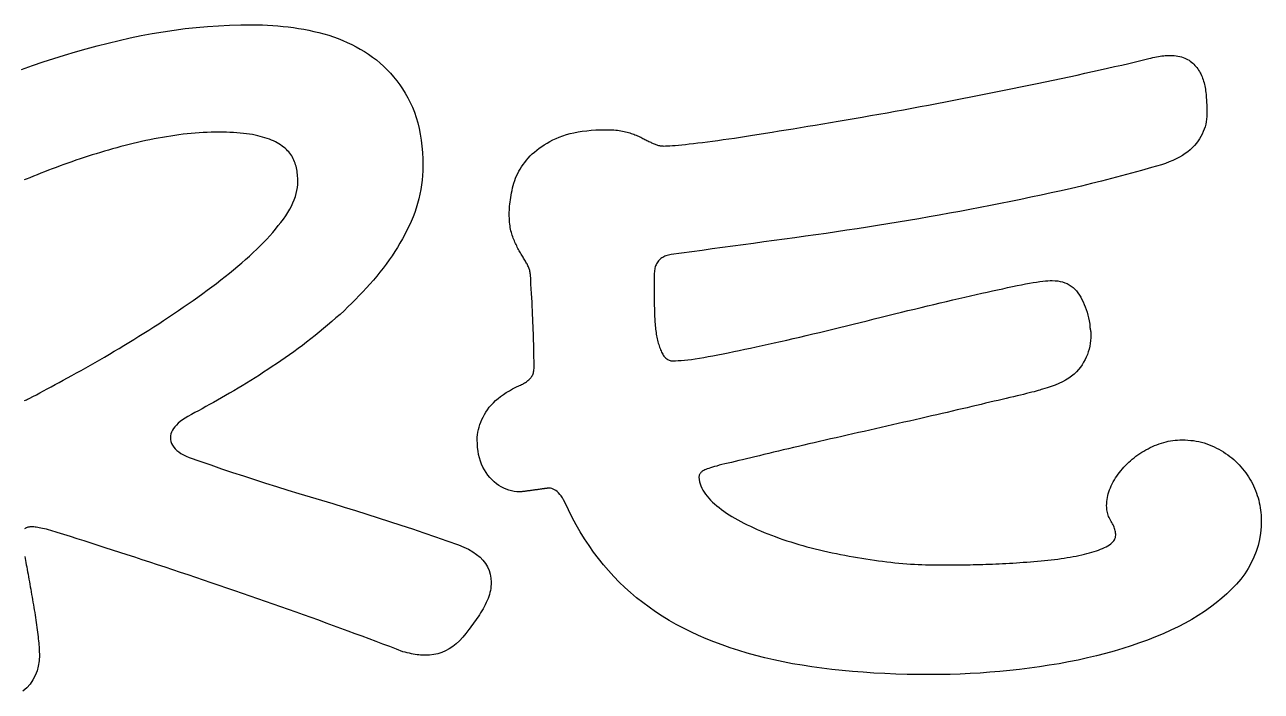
# Model space of a CAD drawing. Header units: millimetres. Extents: x 0 to 54.3, y 0.2 to 27.6.
# Drawn here: x 4.854 to 8.499, y 3.042 to 5.009 of the extents above; entities that cross this region are included whole.
import ezdxf

# ---------------------------------------------------------------- set-up
doc = ezdxf.new("R2010")
doc.units = ezdxf.units.MM

msp = doc.modelspace()

# ---------------------------------------------------------------- linework, layer by layer
for points in [[(4.845, 4.8773), (4.8765, 4.8883), (4.9081, 4.899), (4.9399, 4.9093), (4.9717, 4.9192), (5.0036, 4.9287), (5.0356, 4.9378), (5.0677, 4.9465), (5.0999, 4.9548), (5.1321, 4.9627), (5.1645, 4.9701), (5.1969, 4.9769), (5.2294, 4.983), (5.2619, 4.9884), (5.2945, 4.9933), (5.3271, 4.9974), (5.3598, 5.001), (5.3925, 5.0039), (5.4253, 5.0061), (5.4581, 5.0077), (5.4909, 5.0087), (5.5239, 5.009), (5.5393, 5.0089), (5.5546, 5.0085), (5.57, 5.0078), (5.5853, 5.0068), (5.6006, 5.0056), (5.6158, 5.0041), (5.631, 5.0024), (5.6461, 5.0003), (5.6612, 4.998), (5.6763, 4.9954), (5.6914, 4.9926), (5.7064, 4.9894), (5.7212, 4.986), (5.7358, 4.9821), (5.7502, 4.9779), (5.7642, 4.9732), (5.778, 4.9682), (5.7916, 4.9627), (5.8049, 4.9569), (5.8179, 4.9507), (5.8307, 4.944), (5.8432, 4.937), (5.8555, 4.9296), (5.8675, 4.9218), (5.8792, 4.9135), (5.8905, 4.9049), (5.9014, 4.8957), (5.912, 4.8862), (5.9222, 4.8761), (5.932, 4.8657), (5.9415, 4.8548), (5.9506, 4.8434), (5.9593, 4.8316), (5.9677, 4.8194), (5.9756, 4.8067), (5.9832, 4.7936), (5.9903, 4.7799), (5.9968, 4.7657), (6.0027, 4.751), (6.008, 4.7356), (6.0126, 4.7197), (6.0166, 4.7032), (6.02, 4.6862), (6.0228, 4.6685), (6.025, 4.6504), (6.0265, 4.6316), (6.0274, 4.6123), (6.0277, 4.5924), (6.0275, 4.5782), (6.0268, 4.5641), (6.0256, 4.5501), (6.0239, 4.5362), (6.0217, 4.5224), (6.0191, 4.5087), (6.0159, 4.4951), (6.0123, 4.4816), (6.0082, 4.4682), (6.0036, 4.4549), (5.9986, 4.4417), (5.993, 4.4286), (5.9871, 4.4156), (5.9808, 4.4027), (5.9743, 4.3898), (5.9674, 4.3771), (5.9602, 4.3645), (5.9527, 4.352), (5.9449, 4.3396), (5.9368, 4.3273), (5.9284, 4.3151), (5.9197, 4.3029), (5.9107, 4.2909), (5.9013, 4.279), (5.8917, 4.2672), (5.8819, 4.2555), (5.8718, 4.2438), (5.8616, 4.2323), (5.8511, 4.2209), (5.8403, 4.2096), (5.8294, 4.1983), (5.8182, 4.1872), (5.8069, 4.1762), (5.7952, 4.1653), (5.7834, 4.1544), (5.7714, 4.1437), (5.7592, 4.1331), (5.7469, 4.1226), (5.7346, 4.1123), (5.7223, 4.1021), (5.7099, 4.0921), (5.6975, 4.0823), (5.685, 4.0725), (5.6724, 4.063), (5.6598, 4.0536), (5.6472, 4.0443), (5.6345, 4.0352), (5.6218, 4.0262), (5.609, 4.0173), (5.5963, 4.0086), (5.5836, 4.0001), (5.5709, 3.9917), (5.5583, 3.9834), (5.5457, 3.9752), (5.5331, 3.9672), (5.5205, 3.9593), (5.5079, 3.9516), (5.4954, 3.944), (5.4829, 3.9365), (5.4704, 3.9291), (5.4581, 3.9219), (5.4459, 3.9149), (5.4339, 3.908), (5.4222, 3.9013), (5.4106, 3.8948), (5.3992, 3.8884), (5.388, 3.8822), (5.3771, 3.8761), (5.3663, 3.8702), (5.3557, 3.8645), (5.3453, 3.8589), (5.3351, 3.8535), (5.3269, 3.8484), (5.3193, 3.8433), (5.3125, 3.8382), (5.3064, 3.8331), (5.3011, 3.8279), (5.2964, 3.8228), (5.2925, 3.8175), (5.2892, 3.8123), (5.2867, 3.8071), (5.2849, 3.8018), (5.2838, 3.7965), (5.2835, 3.7911), (5.2839, 3.785), (5.285, 3.7791), (5.2869, 3.7735), (5.2896, 3.768), (5.2931, 3.7628), (5.2973, 3.7578), (5.3023, 3.753), (5.308, 3.7484), (5.3145, 3.7441), (5.3218, 3.74), (5.3299, 3.7361), (5.3387, 3.7324), (5.3705, 3.7212), (5.4024, 3.7101), (5.4345, 3.6991), (5.4667, 3.6883), (5.499, 3.6776), (5.5314, 3.667), (5.564, 3.6565), (5.5967, 3.6461), (5.6295, 3.6359), (5.6624, 3.6258), (5.6954, 3.6158), (5.7286, 3.606), (5.7619, 3.5961), (5.7952, 3.586), (5.8287, 3.5757), (5.8622, 3.5652), (5.8957, 3.5545), (5.9294, 3.5437), (5.9631, 3.5326), (5.9969, 3.5213), (6.0307, 3.5098), (6.0647, 3.4982), (6.0987, 3.4863), (6.1328, 3.4742), (6.1482, 3.468), (6.1622, 3.4613), (6.1749, 3.454), (6.1862, 3.4461), (6.1962, 3.4377), (6.2049, 3.4288), (6.2123, 3.4193), (6.2183, 3.4093), (6.2229, 3.3988), (6.2263, 3.3877), (6.2283, 3.376), (6.2289, 3.3638), (6.2288, 3.3579), (6.2284, 3.3519), (6.2277, 3.346), (6.2267, 3.34), (6.2254, 3.334), (6.2238, 3.328), (6.222, 3.322), (6.2198, 3.3159), (6.2174, 3.3099), (6.2147, 3.3039), (6.2117, 3.2978), (6.2085, 3.2917), (6.205, 3.2857), (6.2015, 3.2797), (6.198, 3.2739), (6.1943, 3.2681), (6.1906, 3.2624), (6.1869, 3.2568), (6.1831, 3.2513), (6.1792, 3.2458), (6.1752, 3.2405), (6.1712, 3.2352), (6.1672, 3.23), (6.1631, 3.2249), (6.1543, 3.2127), (6.1452, 3.2016), (6.1357, 3.1914), (6.1259, 3.1824), (6.1157, 3.1744), (6.1052, 3.1675), (6.0943, 3.1617), (6.0831, 3.1569), (6.0716, 3.1532), (6.0597, 3.1505), (6.0475, 3.1489), (6.0349, 3.1484), (6.0303, 3.1485), (6.0256, 3.1487), (6.0207, 3.149), (6.0157, 3.1496), (6.0104, 3.1502), (6.005, 3.1511), (5.9995, 3.152), (5.9937, 3.1531), (5.9878, 3.1544), (5.9817, 3.1558), (5.9754, 3.1574), (5.969, 3.1591), (5.9496, 3.1665), (5.9299, 3.174), (5.9101, 3.1815), (5.89, 3.1891), (5.8696, 3.1968), (5.849, 3.2045), (5.8282, 3.2122), (5.8072, 3.22), (5.7859, 3.2278), (5.7644, 3.2357), (5.7426, 3.2437), (5.7206, 3.2517), (5.6985, 3.2597), (5.6762, 3.2677), (5.6539, 3.2756), (5.6316, 3.2836), (5.6091, 3.2916), (5.5866, 3.2995), (5.564, 3.3074), (5.5414, 3.3154), (5.5186, 3.3233), (5.4958, 3.3312), (5.4729, 3.339), (5.45, 3.3469), (5.427, 3.3547), (5.4041, 3.3625), (5.3813, 3.3703), (5.3585, 3.378), (5.3358, 3.3856), (5.3131, 3.3932), (5.2905, 3.4007), (5.268, 3.4082), (5.2455, 3.4157), (5.2231, 3.4231), (5.2007, 3.4304), (5.1784, 3.4377), (5.1563, 3.4449), (5.1345, 3.452), (5.1129, 3.459), (5.0916, 3.4659), (5.0706, 3.4727), (5.0498, 3.4793), (5.0293, 3.4859), (5.0091, 3.4923), (4.9891, 3.4986), (4.9695, 3.5049), (4.9501, 3.511), (4.9309, 3.5169), (4.9243, 3.5187), (4.918, 3.5202), (4.9121, 3.5216), (4.9066, 3.5229), (4.9015, 3.524), (4.8967, 3.525), (4.8923, 3.5258), (4.8882, 3.5264), (4.8845, 3.527), (4.8812, 3.5273), (4.8783, 3.5276), (4.8758, 3.5276), (4.8734, 3.5276), (4.8712, 3.5275), (4.869, 3.5272), (4.8669, 3.5269), (4.865, 3.5265), (4.8631, 3.5261), (4.8613, 3.5255), (4.8595, 3.5249), (4.8579, 3.5241), (4.8563, 3.5233), (4.8549, 3.5224), (4.8535, 3.5214)], [(4.8532, 3.9002), (4.8562, 3.9014), (4.8592, 3.9027), (4.8623, 3.904), (4.8654, 3.9054), (4.8686, 3.9069), (4.8783, 3.912), (4.8883, 3.9174), (4.8986, 3.9229), (4.9093, 3.9286), (4.9203, 3.9346), (4.9316, 3.9407), (4.9433, 3.947), (4.9553, 3.9536), (4.9676, 3.9603), (4.9803, 3.9672), (4.9933, 3.9743), (5.0066, 3.9817), (5.0202, 3.9891), (5.0338, 3.9968), (5.0476, 4.0045), (5.0614, 4.0124), (5.0754, 4.0205), (5.0894, 4.0286), (5.1036, 4.0369), (5.1178, 4.0454), (5.1321, 4.0539), (5.1466, 4.0627), (5.1611, 4.0715), (5.1758, 4.0805), (5.1904, 4.0896), (5.2051, 4.0988), (5.2197, 4.108), (5.2343, 4.1174), (5.2489, 4.1268), (5.2635, 4.1363), (5.278, 4.146), (5.2925, 4.1557), (5.307, 4.1654), (5.3214, 4.1753), (5.3359, 4.1853), (5.3503, 4.1953), (5.3645, 4.2054), (5.3786, 4.2155), (5.3923, 4.2256), (5.4059, 4.2357), (5.4191, 4.2458), (5.4322, 4.2559), (5.4449, 4.266), (5.4575, 4.276), (5.4698, 4.2861), (5.4818, 4.2962), (5.4936, 4.3063), (5.5052, 4.3164), (5.5164, 4.3265), (5.5273, 4.3365), (5.5378, 4.3466), (5.548, 4.3566), (5.5578, 4.3665), (5.5673, 4.3765), (5.5764, 4.3864), (5.5851, 4.3963), (5.5935, 4.4062), (5.6015, 4.4161), (5.6091, 4.4259), (5.6164, 4.4357), (5.6233, 4.4454), (5.6295, 4.4551), (5.6351, 4.4646), (5.6402, 4.4741), (5.6446, 4.4834), (5.6485, 4.4927), (5.6518, 4.5018), (5.6544, 4.5109), (5.6565, 4.5198), (5.658, 4.5287), (5.6589, 4.5374), (5.6592, 4.5461), (5.6591, 4.5514), (5.6589, 4.5566), (5.6586, 4.5618), (5.6581, 4.5669), (5.6575, 4.5719), (5.6567, 4.5768), (5.6558, 4.5817), (5.6548, 4.5864), (5.6537, 4.5912), (5.6524, 4.5958), (5.651, 4.6004), (5.6494, 4.6048), (5.6476, 4.6092), (5.6457, 4.6135), (5.6434, 4.6178), (5.641, 4.6219), (5.6383, 4.6259), (5.6354, 4.6298), (5.6322, 4.6336), (5.6288, 4.6373), (5.6252, 4.6409), (5.6213, 4.6444), (5.6172, 4.6478), (5.6129, 4.6511), (5.6083, 4.6543), (5.6035, 4.6574), (5.5984, 4.6604), (5.593, 4.6632), (5.5874, 4.6659), (5.5815, 4.6685), (5.5754, 4.671), (5.569, 4.6733), (5.5623, 4.6755), (5.5554, 4.6776), (5.5482, 4.6796), (5.5408, 4.6814), (5.533, 4.6831), (5.525, 4.6847), (5.5166, 4.6861), (5.5078, 4.6873), (5.4988, 4.6885), (5.4894, 4.6894), (5.4796, 4.6902), (5.4696, 4.6909), (5.4591, 4.6914), (5.4484, 4.6918), (5.4373, 4.692), (5.4259, 4.6921), (5.4146, 4.692), (5.4032, 4.6918), (5.3917, 4.6914), (5.3801, 4.6908), (5.3685, 4.6901), (5.3567, 4.6892), (5.3449, 4.6881), (5.3329, 4.6869), (5.3209, 4.6856), (5.3088, 4.684), (5.2967, 4.6824), (5.2844, 4.6805), (5.2721, 4.6785), (5.2598, 4.6764), (5.2475, 4.6742), (5.2352, 4.6719), (5.223, 4.6695), (5.2107, 4.6669), (5.1985, 4.6643), (5.1863, 4.6615), (5.174, 4.6586), (5.1618, 4.6557), (5.1497, 4.6526), (5.1375, 4.6494), (5.1253, 4.6461), (5.1132, 4.6427), (5.1011, 4.6392), (5.089, 4.6357), (5.077, 4.6321), (5.0649, 4.6284), (5.0529, 4.6247), (5.0409, 4.6209), (5.029, 4.617), (5.0171, 4.613), (5.0051, 4.609), (4.9933, 4.6048), (4.9814, 4.6007), (4.9697, 4.5965), (4.9581, 4.5923), (4.9466, 4.588), (4.9352, 4.5838), (4.9238, 4.5795), (4.9126, 4.5752), (4.9015, 4.5708), (4.8904, 4.5664), (4.8795, 4.5621), (4.8687, 4.5576), (4.8579, 4.5532), (4.8579, 4.5532), (4.852, 4.5509)], [(4.854, 3.4401), (4.8551, 3.4344), (4.8562, 3.4284), (4.8574, 3.4222), (4.8586, 3.4157), (4.8598, 3.4091), (4.8611, 3.4021), (4.8624, 3.395), (4.8637, 3.3877), (4.8651, 3.3804), (4.8664, 3.373), (4.8677, 3.3656), (4.8691, 3.3582), (4.8704, 3.3507), (4.8717, 3.3432), (4.8731, 3.3356), (4.8744, 3.328), (4.8758, 3.3204), (4.8771, 3.3128), (4.8784, 3.3051), (4.8797, 3.2974), (4.881, 3.2898), (4.8823, 3.2822), (4.8835, 3.2747), (4.8846, 3.2673), (4.8858, 3.2599), (4.8869, 3.2526), (4.8879, 3.2453), (4.8889, 3.2381), (4.8899, 3.231), (4.8909, 3.2239), (4.8918, 3.2169), (4.8926, 3.2101), (4.8934, 3.2034), (4.8941, 3.197), (4.8947, 3.1907), (4.8953, 3.1847), (4.8958, 3.1789), (4.8962, 3.1733), (4.8965, 3.1679), (4.8968, 3.1627), (4.897, 3.1577), (4.8971, 3.1529), (4.8971, 3.1484), (4.8964, 3.1322), (4.8941, 3.1168), (4.8903, 3.1023), (4.8851, 3.0886), (4.8783, 3.0758), (4.87, 3.0638), (4.8602, 3.0527), (4.8488, 3.0423)]]:
    msp.add_lwpolyline(points)
msp.add_lwpolyline([(6.3999, 3.6416), (6.3989, 3.6416), (6.3979, 3.6415), (6.3968, 3.6415), (6.3956, 3.6414), (6.3943, 3.6413), (6.393, 3.6411), (6.3915, 3.641), (6.39, 3.6408), (6.3884, 3.6406), (6.3866, 3.6403), (6.3848, 3.6401), (6.383, 3.6398), (6.381, 3.6395), (6.3791, 3.6392), (6.3771, 3.6389), (6.375, 3.6386), (6.373, 3.6383), (6.3709, 3.638), (6.3688, 3.6377), (6.3667, 3.6374), (6.3646, 3.6371), (6.3624, 3.6368), (6.3602, 3.6365), (6.358, 3.6362), (6.3558, 3.6359), (6.3536, 3.6356), (6.3514, 3.6354), (6.3492, 3.6351), (6.3471, 3.6348), (6.3449, 3.6345), (6.3428, 3.6342), (6.3406, 3.6339), (6.3385, 3.6336), (6.3364, 3.6333), (6.3343, 3.633), (6.3322, 3.6327), (6.3302, 3.6324), (6.3282, 3.6321), (6.3263, 3.6319), (6.3245, 3.6317), (6.3228, 3.6315), (6.3211, 3.6313), (6.3195, 3.6312), (6.318, 3.6311), (6.3165, 3.631), (6.3151, 3.631), (6.3139, 3.6309), (6.3126, 3.6309), (6.3044, 3.6312), (6.2964, 3.6321), (6.2885, 3.6335), (6.2808, 3.6356), (6.2732, 3.6382), (6.2659, 3.6414), (6.2587, 3.6451), (6.2517, 3.6495), (6.2449, 3.6544), (6.2382, 3.66), (6.2317, 3.6661), (6.2254, 3.6727), (6.2194, 3.6799), (6.214, 3.6875), (6.209, 3.6954), (6.2046, 3.7037), (6.2007, 3.7124), (6.1973, 3.7215), (6.1945, 3.731), (6.1921, 3.7408), (6.1903, 3.751), (6.189, 3.7616), (6.1883, 3.7726), (6.188, 3.784), (6.1882, 3.7917), (6.1888, 3.7994), (6.1899, 3.8069), (6.1914, 3.8145), (6.1932, 3.822), (6.1956, 3.8294), (6.1983, 3.8368), (6.2014, 3.8442), (6.205, 3.8515), (6.209, 3.8587), (6.2134, 3.8659), (6.2183, 3.8731), (6.2235, 3.8801), (6.2293, 3.8869), (6.2355, 3.8935), (6.2422, 3.9), (6.2494, 3.9062), (6.257, 3.9122), (6.2651, 3.9181), (6.2737, 3.9237), (6.2827, 3.9291), (6.2922, 3.9344), (6.3022, 3.9394), (6.3126, 3.9443), (6.3158, 3.9458), (6.3189, 3.9473), (6.3219, 3.9489), (6.3248, 3.9505), (6.3276, 3.9522), (6.3302, 3.9538), (6.3328, 3.9556), (6.3352, 3.9573), (6.3375, 3.9591), (6.3397, 3.961), (6.3418, 3.9628), (6.3438, 3.9647), (6.3456, 3.9667), (6.3473, 3.9689), (6.3488, 3.9711), (6.3502, 3.9736), (6.3514, 3.9761), (6.3525, 3.9788), (6.3534, 3.9816), (6.3541, 3.9845), (6.3546, 3.9876), (6.355, 3.9908), (6.3553, 3.9942), (6.3554, 3.9977), (6.3553, 4.0072), (6.3553, 4.0169), (6.3552, 4.0267), (6.3551, 4.0366), (6.3549, 4.0466), (6.3547, 4.0567), (6.3545, 4.0669), (6.3542, 4.0772), (6.3539, 4.0877), (6.3535, 4.0982), (6.3531, 4.1089), (6.3527, 4.1197), (6.3522, 4.1306), (6.3517, 4.1419), (6.3512, 4.1535), (6.3506, 4.1655), (6.35, 4.1777), (6.3494, 4.1902), (6.3487, 4.203), (6.3479, 4.2162), (6.3472, 4.2297), (6.3464, 4.2434), (6.3455, 4.2575), (6.3447, 4.2719), (6.3443, 4.2748), (6.3439, 4.2778), (6.3433, 4.2807), (6.3426, 4.2836), (6.3418, 4.2864), (6.3409, 4.2892), (6.3399, 4.2921), (6.3387, 4.2948), (6.3375, 4.2976), (6.3361, 4.3003), (6.3347, 4.303), (6.3331, 4.3057), (6.3315, 4.3084), (6.3298, 4.3112), (6.3281, 4.314), (6.3264, 4.3169), (6.3246, 4.3198), (6.3229, 4.3229), (6.3211, 4.3259), (6.3193, 4.3291), (6.3174, 4.3323), (6.3155, 4.3355), (6.3137, 4.3388), (6.3117, 4.3422), (6.3098, 4.3457), (6.308, 4.3492), (6.3061, 4.3527), (6.3043, 4.3564), (6.3026, 4.3601), (6.3008, 4.3638), (6.2991, 4.3676), (6.2975, 4.3715), (6.2959, 4.3754), (6.2943, 4.3794), (6.2928, 4.3835), (6.2913, 4.3876), (6.2898, 4.3919), (6.2885, 4.3963), (6.2874, 4.4009), (6.2863, 4.4056), (6.2854, 4.4106), (6.2846, 4.4157), (6.2839, 4.4209), (6.2833, 4.4264), (6.2829, 4.432), (6.2826, 4.4378), (6.2824, 4.4438), (6.2824, 4.4499), (6.2824, 4.4556), (6.2826, 4.4615), (6.283, 4.4675), (6.2834, 4.4736), (6.2841, 4.4798), (6.2848, 4.4862), (6.2857, 4.4927), (6.2867, 4.4994), (6.2879, 4.5062), (6.2892, 4.5131), (6.2906, 4.5202), (6.2922, 4.5274), (6.2939, 4.5346), (6.296, 4.5418), (6.2984, 4.5489), (6.3011, 4.5559), (6.304, 4.5628), (6.3073, 4.5697), (6.3108, 4.5765), (6.3147, 4.5832), (6.3189, 4.5898), (6.3233, 4.5964), (6.3281, 4.6029), (6.3331, 4.6093), (6.3385, 4.6156), (6.3442, 4.6217), (6.3502, 4.6277), (6.3566, 4.6334), (6.3634, 4.639), (6.3705, 4.6445), (6.3779, 4.6497), (6.3857, 4.6548), (6.3939, 4.6597), (6.4023, 4.6644), (6.4112, 4.669), (6.4203, 4.6734), (6.4299, 4.6775), (6.44, 4.6813), (6.4506, 4.6847), (6.4616, 4.6877), (6.4731, 4.6904), (6.4851, 4.6928), (6.4976, 4.6947), (6.5106, 4.6963), (6.524, 4.6976), (6.5379, 4.6985), (6.5523, 4.699), (6.5672, 4.6992), (6.5734, 4.6992), (6.5794, 4.699), (6.5852, 4.6988), (6.5908, 4.6984), (6.5962, 4.698), (6.6015, 4.6974), (6.6066, 4.6968), (6.6116, 4.696), (6.6163, 4.6952), (6.6209, 4.6943), (6.6253, 4.6932), (6.6296, 4.6921), (6.6337, 4.6909), (6.6377, 4.6896), (6.6416, 4.6884), (6.6455, 4.687), (6.6492, 4.6857), (6.6529, 4.6843), (6.6565, 4.6829), (6.66, 4.6814), (6.6634, 4.6799), (6.6668, 4.6784), (6.67, 4.6768), (6.6732, 4.6752), (6.6763, 4.6736), (6.6793, 4.672), (6.6823, 4.6704), (6.6852, 4.6689), (6.6881, 4.6675), (6.691, 4.666), (6.6938, 4.6647), (6.6965, 4.6633), (6.6992, 4.662), (6.7019, 4.6607), (6.7045, 4.6595), (6.707, 4.6583), (6.7095, 4.6571), (6.7121, 4.6561), (6.7146, 4.6551), (6.7172, 4.6543), (6.7198, 4.6536), (6.7224, 4.6529), (6.725, 4.6524), (6.7276, 4.6519), (6.7302, 4.6516), (6.7329, 4.6513), (6.7355, 4.6512), (6.7382, 4.6511), (6.7433, 4.6512), (6.7492, 4.6514), (6.756, 4.6518), (6.7635, 4.6523), (6.7718, 4.653), (6.7809, 4.6538), (6.7908, 4.6548), (6.8015, 4.6559), (6.813, 4.6571), (6.8252, 4.6586), (6.8383, 4.6601), (6.8521, 4.6618), (6.8666, 4.6637), (6.8816, 4.6656), (6.897, 4.6677), (6.913, 4.6699), (6.9294, 4.6723), (6.9463, 4.6747), (6.9636, 4.6773), (6.9815, 4.68), (6.9998, 4.6829), (7.0187, 4.6858), (7.038, 4.6889), (7.0578, 4.6921), (7.078, 4.6954), (7.0985, 4.6988), (7.1194, 4.7022), (7.1407, 4.7057), (7.1623, 4.7093), (7.1842, 4.713), (7.2065, 4.7168), (7.2291, 4.7206), (7.2521, 4.7245), (7.2754, 4.7284), (7.2991, 4.7325), (7.3231, 4.7366), (7.3473, 4.7408), (7.3716, 4.745), (7.3959, 4.7493), (7.4203, 4.7537), (7.4448, 4.7581), (7.4693, 4.7626), (7.4939, 4.7672), (7.5185, 4.7718), (7.5432, 4.7765), (7.568, 4.7812), (7.5928, 4.786), (7.6177, 4.7909), (7.6426, 4.7958), (7.6674, 4.8007), (7.6921, 4.8057), (7.7167, 4.8106), (7.7411, 4.8155), (7.7655, 4.8205), (7.7898, 4.8255), (7.814, 4.8305), (7.8381, 4.8355), (7.8621, 4.8405), (7.886, 4.8455), (7.9097, 4.8506), (7.9333, 4.8556), (7.9565, 4.8606), (7.9793, 4.8656), (8.0017, 4.8705), (8.0238, 4.8755), (8.0455, 4.8804), (8.0668, 4.8853), (8.0878, 4.8901), (8.1084, 4.895), (8.1286, 4.8998), (8.1484, 4.9045), (8.1679, 4.9093), (8.1738, 4.9107), (8.1795, 4.912), (8.1852, 4.9132), (8.1907, 4.9143), (8.1961, 4.9152), (8.2013, 4.916), (8.2064, 4.9167), (8.2114, 4.9172), (8.2163, 4.9177), (8.2211, 4.918), (8.2257, 4.9182), (8.2302, 4.9182), (8.2364, 4.9181), (8.2423, 4.9177), (8.248, 4.9172), (8.2535, 4.9163), (8.2588, 4.9153), (8.2638, 4.914), (8.2687, 4.9125), (8.2734, 4.9107), (8.2778, 4.9087), (8.282, 4.9065), (8.2861, 4.904), (8.2899, 4.9013), (8.2935, 4.8984), (8.297, 4.8954), (8.3003, 4.8923), (8.3034, 4.8891), (8.3064, 4.8858), (8.3092, 4.8824), (8.3119, 4.8788), (8.3144, 4.8752), (8.3168, 4.8714), (8.3189, 4.8675), (8.321, 4.8636), (8.3228, 4.8595), (8.3246, 4.8553), (8.3262, 4.851), (8.3277, 4.8466), (8.3291, 4.8421), (8.3303, 4.8376), (8.3315, 4.833), (8.3326, 4.8283), (8.3335, 4.8234), (8.3343, 4.8186), (8.3351, 4.8136), (8.3357, 4.8085), (8.3362, 4.8034), (8.3366, 4.7982), (8.337, 4.7931), (8.3373, 4.7881), (8.3377, 4.7831), (8.3379, 4.7782), (8.3382, 4.7733), (8.3384, 4.7685), (8.3386, 4.7638), (8.3387, 4.7591), (8.3388, 4.7545), (8.3388, 4.75), (8.3389, 4.7455), (8.3386, 4.7378), (8.338, 4.7302), (8.3369, 4.7227), (8.3354, 4.7153), (8.3334, 4.708), (8.3311, 4.7008), (8.3282, 4.6936), (8.325, 4.6865), (8.3213, 4.6796), (8.3172, 4.6727), (8.3127, 4.6659), (8.3077, 4.6591), (8.3022, 4.6526), (8.2962, 4.6463), (8.2896, 4.6402), (8.2825, 4.6343), (8.2748, 4.6287), (8.2665, 4.6233), (8.2577, 4.6182), (8.2483, 4.6132), (8.2384, 4.6086), (8.2279, 4.6041), (8.2169, 4.5999), (8.2053, 4.5959), (8.1759, 4.5874), (8.1465, 4.5791), (8.117, 4.571), (8.0875, 4.563), (8.058, 4.5552), (8.0284, 4.5476), (7.9988, 4.5402), (7.9691, 4.533), (7.9394, 4.526), (7.9097, 4.5192), (7.8799, 4.5125), (7.8501, 4.506), (7.8203, 4.4997), (7.7904, 4.4935), (7.7605, 4.4873), (7.7305, 4.4813), (7.7005, 4.4754), (7.6705, 4.4695), (7.6404, 4.4638), (7.6103, 4.4581), (7.5802, 4.4526), (7.55, 4.4472), (7.5198, 4.4418), (7.4895, 4.4366), (7.4593, 4.4314), (7.429, 4.4264), (7.3986, 4.4214), (7.3683, 4.4165), (7.3379, 4.4117), (7.3075, 4.407), (7.2771, 4.4024), (7.2466, 4.3978), (7.2161, 4.3934), (7.1856, 4.389), (7.1551, 4.3847), (7.1245, 4.3805), (7.094, 4.3763), (7.0635, 4.3722), (7.033, 4.368), (7.0025, 4.3639), (6.972, 4.3597), (6.9416, 4.3556), (6.9112, 4.3514), (6.8808, 4.3473), (6.8505, 4.3431), (6.8201, 4.339), (6.7898, 4.3348), (6.7595, 4.3306), (6.7555, 4.33), (6.7516, 4.3291), (6.7479, 4.3281), (6.7443, 4.327), (6.7409, 4.3257), (6.7377, 4.3242), (6.7347, 4.3226), (6.7318, 4.3208), (6.7292, 4.3188), (6.7266, 4.3167), (6.7243, 4.3144), (6.7221, 4.3119), (6.7202, 4.3094), (6.7183, 4.3066), (6.7167, 4.3038), (6.7152, 4.3008), (6.7139, 4.2976), (6.7128, 4.2944), (6.7118, 4.291), (6.7111, 4.2874), (6.7105, 4.2837), (6.71, 4.2799), (6.7098, 4.276), (6.7097, 4.2719), (6.7097, 4.1989), (6.7097, 4.1938), (6.7097, 4.1887), (6.7098, 4.1836), (6.7099, 4.1785), (6.71, 4.1734), (6.7101, 4.1682), (6.7103, 4.163), (6.7105, 4.1577), (6.7107, 4.1525), (6.7109, 4.1472), (6.7112, 4.1419), (6.7115, 4.1366), (6.7118, 4.1313), (6.7122, 4.126), (6.7126, 4.1209), (6.7131, 4.1158), (6.7137, 4.1108), (6.7144, 4.1059), (6.7151, 4.101), (6.7158, 4.0962), (6.7166, 4.0915), (6.7175, 4.0869), (6.7185, 4.0823), (6.7195, 4.0778), (6.7205, 4.0734), (6.7217, 4.0692), (6.7229, 4.0651), (6.7241, 4.0611), (6.7254, 4.0573), (6.7268, 4.0536), (6.7283, 4.05), (6.7298, 4.0466), (6.7313, 4.0433), (6.733, 4.0401), (6.7346, 4.0371), (6.7364, 4.0342), (6.7382, 4.0315), (6.7401, 4.029), (6.7422, 4.0268), (6.7443, 4.0248), (6.7465, 4.023), (6.7489, 4.0215), (6.7513, 4.0202), (6.7538, 4.0192), (6.7564, 4.0183), (6.7591, 4.0177), (6.762, 4.0174), (6.7649, 4.0173), (6.7723, 4.0174), (6.7804, 4.0178), (6.7892, 4.0184), (6.7986, 4.0193), (6.8087, 4.0204), (6.8194, 4.0217), (6.8308, 4.0233), (6.8428, 4.0252), (6.8555, 4.0273), (6.8689, 4.0296), (6.8829, 4.0322), (6.8975, 4.0351), (6.9127, 4.0381), (6.9281, 4.0412), (6.9439, 4.0445), (6.96, 4.0478), (6.9765, 4.0513), (6.9932, 4.0549), (7.0103, 4.0586), (7.0277, 4.0624), (7.0454, 4.0663), (7.0635, 4.0703), (7.0818, 4.0745), (7.1005, 4.0787), (7.1194, 4.083), (7.1385, 4.0875), (7.1577, 4.0919), (7.1771, 4.0965), (7.1966, 4.1011), (7.2162, 4.1059), (7.236, 4.1106), (7.256, 4.1155), (7.2761, 4.1204), (7.2964, 4.1254), (7.3168, 4.1305), (7.3373, 4.1357), (7.3578, 4.1408), (7.3782, 4.1459), (7.3984, 4.1509), (7.4183, 4.1559), (7.4381, 4.1607), (7.4577, 4.1655), (7.4771, 4.1702), (7.4964, 4.1748), (7.5154, 4.1794), (7.5343, 4.1839), (7.553, 4.1883), (7.5714, 4.1927), (7.5897, 4.1969), (7.6075, 4.201), (7.625, 4.2051), (7.6421, 4.209), (7.6588, 4.2128), (7.6752, 4.2165), (7.6912, 4.22), (7.7068, 4.2235), (7.722, 4.2269), (7.7369, 4.2301), (7.7514, 4.2333), (7.7655, 4.2363), (7.7791, 4.2391), (7.792, 4.2417), (7.8043, 4.2441), (7.8158, 4.2462), (7.8266, 4.248), (7.8367, 4.2496), (7.8462, 4.251), (7.8549, 4.2521), (7.863, 4.253), (7.8704, 4.2536), (7.8771, 4.254), (7.883, 4.2541), (7.8912, 4.2538), (7.899, 4.2531), (7.9065, 4.2518), (7.9136, 4.25), (7.9204, 4.2477), (7.9269, 4.245), (7.933, 4.2417), (7.9388, 4.2379), (7.9443, 4.2335), (7.9494, 4.2287), (7.9542, 4.2234), (7.9587, 4.2176), (7.9629, 4.2114), (7.9668, 4.2049), (7.9706, 4.1982), (7.974, 4.1912), (7.9773, 4.1839), (7.9803, 4.1764), (7.9831, 4.1686), (7.9856, 4.1606), (7.9879, 4.1523), (7.99, 4.1438), (7.9918, 4.135), (7.9934, 4.1259), (7.9934, 4.1244), (7.9935, 4.123), (7.9935, 4.1215), (7.9936, 4.1201), (7.9937, 4.1188), (7.9939, 4.1174), (7.994, 4.1161), (7.9942, 4.1148), (7.9944, 4.1135), (7.9947, 4.1123), (7.9949, 4.1111), (7.9952, 4.1099), (7.9955, 4.1087), (7.9958, 4.1074), (7.996, 4.1062), (7.9962, 4.1049), (7.9964, 4.1036), (7.9965, 4.1023), (7.9967, 4.1009), (7.9968, 4.0996), (7.9969, 4.0982), (7.9969, 4.0968), (7.997, 4.0953), (7.997, 4.0938), (7.9968, 4.0853), (7.9961, 4.0768), (7.995, 4.0685), (7.9935, 4.0603), (7.9916, 4.0522), (7.9892, 4.0442), (7.9864, 4.0363), (7.9831, 4.0285), (7.9795, 4.0209), (7.9754, 4.0133), (7.9708, 4.0059), (7.9658, 3.9986), (7.9603, 3.9915), (7.9541, 3.9847), (7.9472, 3.9782), (7.9396, 3.972), (7.9314, 3.9661), (7.9224, 3.9605), (7.9128, 3.9553), (7.9025, 3.9503), (7.8916, 3.9457), (7.8799, 3.9413), (7.8676, 3.9373), (7.8546, 3.9336), (7.8507, 3.9323), (7.8462, 3.931), (7.8412, 3.9295), (7.8356, 3.928), (7.8293, 3.9263), (7.8225, 3.9245), (7.8151, 3.9226), (7.8071, 3.9205), (7.7985, 3.9184), (7.7893, 3.9162), (7.7795, 3.9138), (7.7691, 3.9113), (7.7582, 3.9088), (7.7471, 3.9061), (7.7356, 3.9034), (7.7238, 3.9006), (7.7117, 3.8978), (7.6992, 3.8949), (7.6864, 3.8919), (7.6733, 3.8888), (7.6599, 3.8856), (7.6462, 3.8824), (7.6321, 3.8791), (7.6177, 3.8757), (7.6031, 3.8723), (7.5883, 3.8688), (7.5732, 3.8653), (7.558, 3.8618), (7.5426, 3.8582), (7.5269, 3.8546), (7.5111, 3.8509), (7.4951, 3.8472), (7.4789, 3.8435), (7.4624, 3.8397), (7.4458, 3.8359), (7.429, 3.8321), (7.4121, 3.8282), (7.3953, 3.8244), (7.3785, 3.8206), (7.3617, 3.8168), (7.3451, 3.813), (7.3284, 3.8092), (7.3118, 3.8054), (7.2953, 3.8016), (7.2788, 3.7979), (7.2623, 3.7941), (7.2459, 3.7904), (7.2296, 3.7867), (7.2134, 3.783), (7.1973, 3.7793), (7.1815, 3.7757), (7.1658, 3.7721), (7.1503, 3.7685), (7.135, 3.7649), (7.1199, 3.7613), (7.105, 3.7578), (7.0902, 3.7543), (7.0757, 3.7508), (7.0613, 3.7474), (7.0471, 3.744), (7.0332, 3.7406), (7.0198, 3.7374), (7.0067, 3.7342), (6.9942, 3.7312), (6.982, 3.7283), (6.9703, 3.7255), (6.959, 3.7228), (6.9482, 3.7202), (6.9378, 3.7178), (6.9278, 3.7154), (6.9182, 3.7132), (6.9091, 3.711), (6.9014, 3.709), (6.8941, 3.707), (6.8875, 3.7051), (6.8813, 3.7033), (6.8757, 3.7016), (6.8706, 3.6999), (6.866, 3.6983), (6.862, 3.6968), (6.8585, 3.6953), (6.8556, 3.694), (6.8531, 3.6927), (6.8512, 3.6914), (6.8497, 3.6902), (6.8482, 3.689), (6.8469, 3.6877), (6.8458, 3.6863), (6.8448, 3.6849), (6.8439, 3.6834), (6.8431, 3.6819), (6.8425, 3.6804), (6.8421, 3.6788), (6.8417, 3.6771), (6.8415, 3.6754), (6.8414, 3.6736), (6.8423, 3.6671), (6.8435, 3.6607), (6.8453, 3.6544), (6.8475, 3.6481), (6.8501, 3.6419), (6.8532, 3.6358), (6.8568, 3.6298), (6.8608, 3.6238), (6.8653, 3.6179), (6.8702, 3.6121), (6.8756, 3.6063), (6.8815, 3.6006), (6.8877, 3.595), (6.8942, 3.5895), (6.901, 3.5841), (6.908, 3.5787), (6.9153, 3.5734), (6.9229, 3.5681), (6.9307, 3.563), (6.9389, 3.5579), (6.9473, 3.5529), (6.9559, 3.548), (6.9649, 3.5431), (6.9741, 3.5383), (6.9835, 3.5336), (6.9932, 3.529), (7.003, 3.5244), (7.0131, 3.5199), (7.0233, 3.5155), (7.0337, 3.5112), (7.0444, 3.5069), (7.0552, 3.5027), (7.0662, 3.4986), (7.0775, 3.4945), (7.0889, 3.4906), (7.1005, 3.4867), (7.1123, 3.4829), (7.1241, 3.4792), (7.136, 3.4756), (7.148, 3.4721), (7.16, 3.4688), (7.1722, 3.4655), (7.1844, 3.4624), (7.1967, 3.4594), (7.209, 3.4565), (7.2214, 3.4537), (7.2339, 3.451), (7.2465, 3.4484), (7.2591, 3.4459), (7.2717, 3.4435), (7.2842, 3.4412), (7.2967, 3.439), (7.3091, 3.4369), (7.3215, 3.4348), (7.3339, 3.4329), (7.3462, 3.431), (7.3585, 3.4292), (7.3708, 3.4275), (7.383, 3.4259), (7.3952, 3.4244), (7.4073, 3.4229), (7.4192, 3.4216), (7.431, 3.4205), (7.4427, 3.4194), (7.4542, 3.4185), (7.4655, 3.4177), (7.4767, 3.417), (7.4878, 3.4164), (7.4987, 3.416), (7.5094, 3.4157), (7.52, 3.4155), (7.5305, 3.4155), (7.5351, 3.4155), (7.54, 3.4155), (7.5453, 3.4155), (7.5509, 3.4155), (7.5568, 3.4155), (7.563, 3.4155), (7.5695, 3.4155), (7.5764, 3.4155), (7.5836, 3.4155), (7.5911, 3.4155), (7.5989, 3.4155), (7.6071, 3.4155), (7.6154, 3.4155), (7.624, 3.4155), (7.6326, 3.4156), (7.6414, 3.4158), (7.6503, 3.4159), (7.6594, 3.4161), (7.6686, 3.4164), (7.6779, 3.4166), (7.6874, 3.417), (7.697, 3.4173), (7.7067, 3.4177), (7.7166, 3.4181), (7.7265, 3.4186), (7.7365, 3.4191), (7.7466, 3.4196), (7.7567, 3.4202), (7.7669, 3.4208), (7.7771, 3.4215), (7.7874, 3.4222), (7.7977, 3.4229), (7.808, 3.4236), (7.8184, 3.4244), (7.8289, 3.4253), (7.8394, 3.4261), (7.8499, 3.4271), (7.8601, 3.428), (7.8702, 3.4291), (7.8802, 3.4302), (7.8899, 3.4314), (7.8995, 3.4326), (7.9089, 3.4339), (7.9182, 3.4352), (7.9272, 3.4367), (7.9361, 3.4381), (7.9448, 3.4397), (7.9534, 3.4413), (7.9617, 3.4429), (7.9698, 3.4447), (7.9776, 3.4465), (7.9852, 3.4484), (7.9926, 3.4504), (7.9997, 3.4524), (8.0065, 3.4545), (8.0131, 3.4567), (8.0195, 3.459), (8.0256, 3.4613), (8.0314, 3.4637), (8.0371, 3.4662), (8.0423, 3.4688), (8.0471, 3.4714), (8.0515, 3.4742), (8.0554, 3.477), (8.0588, 3.4799), (8.0618, 3.4829), (8.0643, 3.486), (8.0663, 3.4892), (8.0679, 3.4924), (8.0691, 3.4958), (8.0698, 3.4992), (8.07, 3.5027), (8.0699, 3.506), (8.0696, 3.5093), (8.0692, 3.5126), (8.0685, 3.516), (8.0677, 3.5193), (8.0667, 3.5227), (8.0654, 3.5262), (8.0641, 3.5296), (8.0625, 3.5331), (8.0607, 3.5366), (8.0588, 3.5401), (8.0566, 3.5437), (8.0545, 3.5472), (8.0526, 3.5509), (8.0508, 3.5546), (8.0492, 3.5583), (8.0478, 3.5621), (8.0466, 3.5659), (8.0456, 3.5698), (8.0448, 3.5737), (8.0441, 3.5777), (8.0437, 3.5817), (8.0434, 3.5858), (8.0433, 3.5899), (8.0434, 3.5959), (8.0438, 3.6018), (8.0445, 3.6077), (8.0455, 3.6136), (8.0467, 3.6195), (8.0482, 3.6253), (8.05, 3.6312), (8.052, 3.637), (8.0543, 3.6429), (8.0569, 3.6487), (8.0597, 3.6545), (8.0629, 3.6603), (8.0662, 3.666), (8.0697, 3.6717), (8.0734, 3.6772), (8.0772, 3.6826), (8.0812, 3.688), (8.0854, 3.6932), (8.0897, 3.6984), (8.0941, 3.7034), (8.0988, 3.7084), (8.1036, 3.7132), (8.1085, 3.7179), (8.1136, 3.7226), (8.1189, 3.7271), (8.1242, 3.7315), (8.1298, 3.7357), (8.1354, 3.7398), (8.1411, 3.7437), (8.147, 3.7475), (8.153, 3.7512), (8.1591, 3.7546), (8.1654, 3.758), (8.1717, 3.7612), (8.1782, 3.7642), (8.1848, 3.7671), (8.1915, 3.7698), (8.1982, 3.7723), (8.2049, 3.7745), (8.2116, 3.7765), (8.2184, 3.7783), (8.2251, 3.7798), (8.2319, 3.7811), (8.2386, 3.7821), (8.2454, 3.783), (8.2522, 3.7836), (8.259, 3.7839), (8.2658, 3.784), (8.2744, 3.7839), (8.2828, 3.7835), (8.2911, 3.7827), (8.2993, 3.7818), (8.3073, 3.7805), (8.3153, 3.7789), (8.3231, 3.7771), (8.3307, 3.7749), (8.3383, 3.7725), (8.3457, 3.7698), (8.353, 3.7668), (8.3602, 3.7635), (8.3673, 3.7601), (8.3741, 3.7564), (8.3809, 3.7525), (8.3874, 3.7485), (8.3938, 3.7443), (8.4001, 3.74), (8.4061, 3.7354), (8.412, 3.7307), (8.4178, 3.7258), (8.4234, 3.7208), (8.4288, 3.7155), (8.4341, 3.7101), (8.4392, 3.7046), (8.4441, 3.6989), (8.4488, 3.6931), (8.4533, 3.6871), (8.4576, 3.681), (8.4617, 3.6747), (8.4656, 3.6684), (8.4693, 3.6619), (8.4728, 3.6552), (8.4761, 3.6484), (8.4793, 3.6415), (8.4822, 3.6345), (8.4849, 3.6273), (8.4874, 3.6202), (8.4896, 3.613), (8.4916, 3.6058), (8.4933, 3.5985), (8.4949, 3.5913), (8.4962, 3.584), (8.4972, 3.5767), (8.498, 3.5694), (8.4986, 3.562), (8.499, 3.5546), (8.4991, 3.5472), (8.4985, 3.5279), (8.4967, 3.5089), (8.4937, 3.4905), (8.4895, 3.4724), (8.4841, 3.4549), (8.4775, 3.4377), (8.4697, 3.421), (8.4607, 3.4048), (8.4505, 3.389), (8.4391, 3.3736), (8.4265, 3.3587), (8.4127, 3.3442), (8.398, 3.3302), (8.3825, 3.3166), (8.3663, 3.3033), (8.3493, 3.2905), (8.3317, 3.2781), (8.3133, 3.2661), (8.2941, 3.2545), (8.2743, 3.2433), (8.2537, 3.2326), (8.2323, 3.2222), (8.2103, 3.2122), (8.1875, 3.2027), (8.1641, 3.1935), (8.1402, 3.1848), (8.1158, 3.1764), (8.091, 3.1685), (8.0656, 3.1609), (8.0397, 3.1537), (8.0134, 3.1469), (7.9865, 3.1406), (7.9592, 3.1346), (7.9313, 3.129), (7.903, 3.1238), (7.8741, 3.119), (7.845, 3.1146), (7.8159, 3.1106), (7.7868, 3.1069), (7.7576, 3.1037), (7.7284, 3.1008), (7.6992, 3.0983), (7.67, 3.0962), (7.6407, 3.0945), (7.6114, 3.0931), (7.5821, 3.0922), (7.5527, 3.0916), (7.5234, 3.0914), (7.4892, 3.0916), (7.4555, 3.0922), (7.4223, 3.0931), (7.3896, 3.0945), (7.3574, 3.0962), (7.3257, 3.0983), (7.2945, 3.1008), (7.2638, 3.1037), (7.2336, 3.1069), (7.2039, 3.1106), (7.1746, 3.1146), (7.1459, 3.119), (7.1177, 3.1238), (7.0899, 3.1291), (7.0627, 3.1349), (7.0359, 3.1411), (7.0096, 3.1477), (6.9839, 3.1548), (6.9586, 3.1624), (6.9338, 3.1704), (6.9095, 3.1789), (6.8858, 3.1879), (6.8625, 3.1973), (6.8397, 3.2071), (6.8174, 3.2175), (6.7956, 3.2283), (6.7743, 3.2397), (6.7536, 3.2516), (6.7334, 3.2639), (6.7137, 3.2768), (6.6945, 3.2902), (6.6759, 3.3041), (6.6577, 3.3185), (6.6401, 3.3334), (6.623, 3.3488), (6.6064, 3.3647), (6.5903, 3.3812), (6.5748, 3.3982), (6.5597, 3.4158), (6.5451, 3.4341), (6.531, 3.4528), (6.5174, 3.4722), (6.5043, 3.4922), (6.4917, 3.5127), (6.4796, 3.5338), (6.4679, 3.5555), (6.4568, 3.5778), (6.4462, 3.6006), (6.4426, 3.6072), (6.4389, 3.6131), (6.4353, 3.6185), (6.4315, 3.6234), (6.4277, 3.6276), (6.4239, 3.6313), (6.42, 3.6345), (6.4161, 3.637), (6.4121, 3.639), (6.4081, 3.6404), (6.404, 3.6413), (6.3999, 3.6416)], close=True)

doc.saveas('drawing.dxf')
